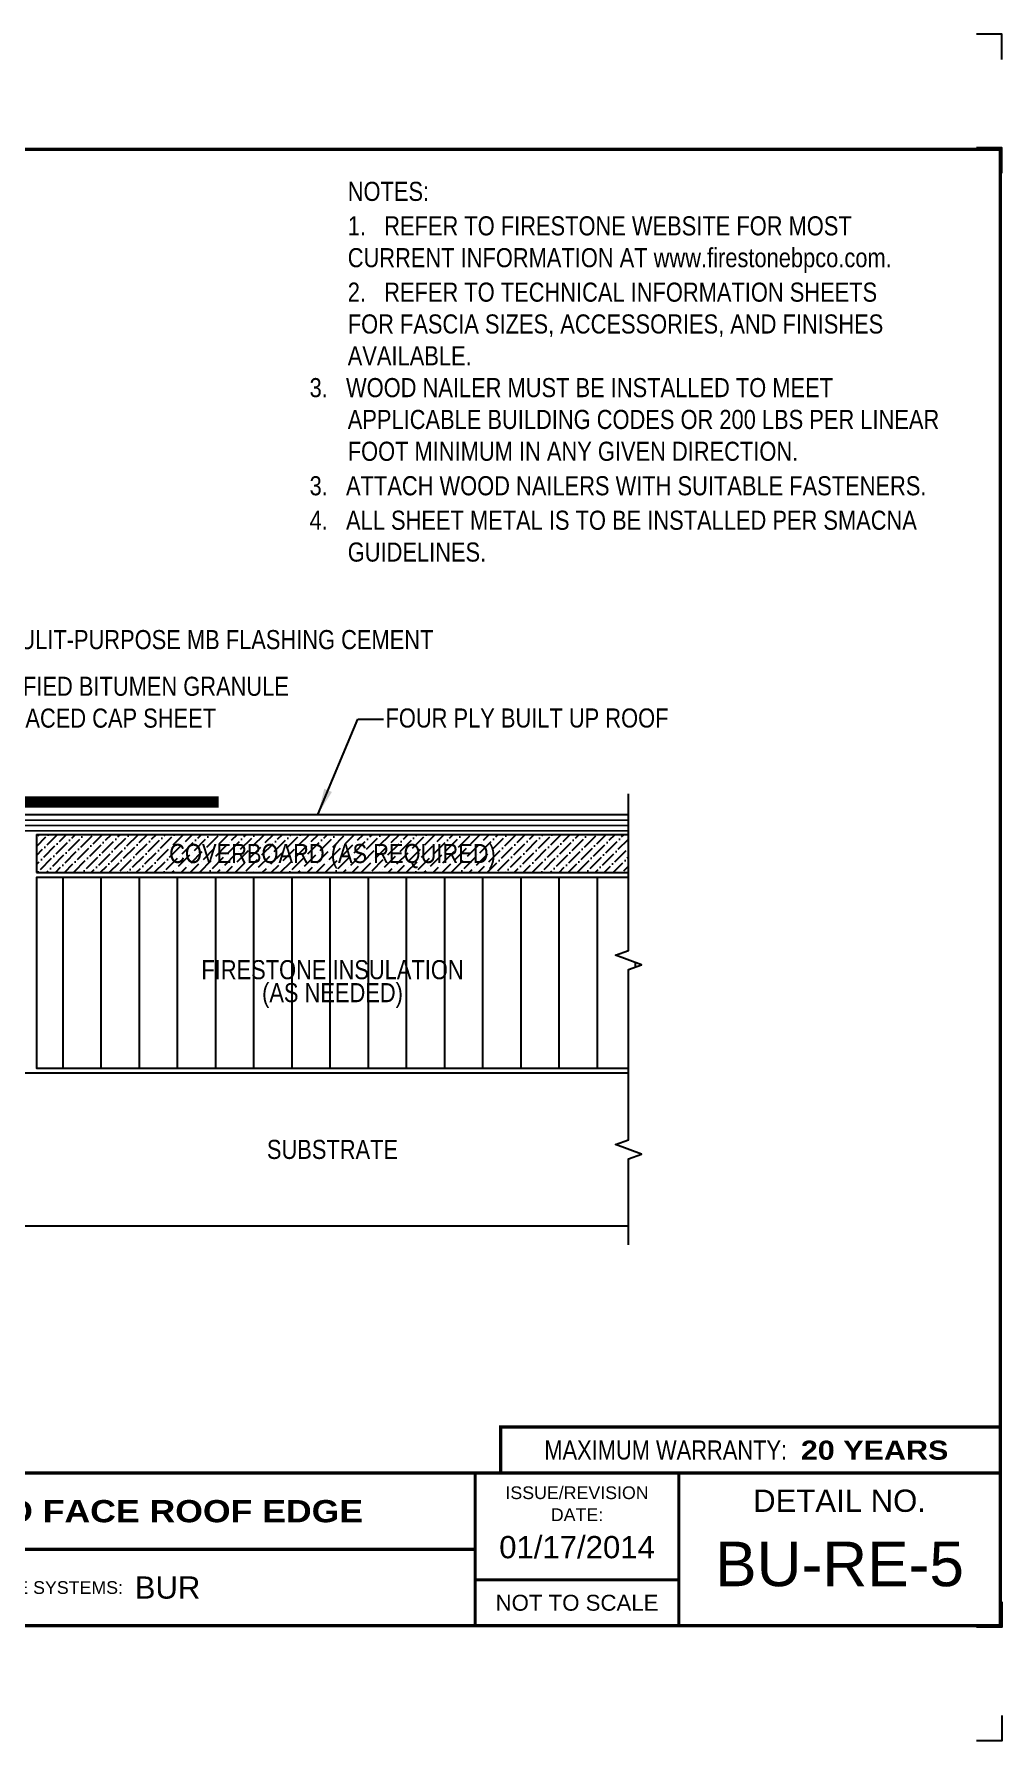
# Model space of a CAD drawing. Header units: inches. Extents: x -763.6 to -743.6, y -41.5 to -24.7.
# Drawn here: x -753.1 to -743.59, y -41.46 to -24.7 of the extents above; entities that cross this region are included whole.
import ezdxf
from ezdxf.enums import TextEntityAlignment as Align

# ---------------------------------------------------------------- set-up
doc = ezdxf.new("R2010")
doc.units = ezdxf.units.IN
doc.header["$MEASUREMENT"] = 0
doc.layers.get('0').update_dxf_attribs({"linetype": 'CONTINUOUS'})
doc.layers.get('DEFPOINTS').update_dxf_attribs({"linetype": 'CONTINUOUS'})
for name, color, linetype in [('FSBP-ANNO-LABEL', 7, 'CONTINUOUS'), ('FSBP-ANNO-NOTE', 7, 'CONTINUOUS'), ('FSBP-COVERBOARD_CANT', 46, 'CONTINUOUS'), ('FSBP-INSULATION', 7, 'CONTINUOUS'), ('FSBP-MEMBRANE', 7, 'CONTINUOUS'), ('FSBP-SUBSTRATE-GENERIC', 9, 'CONTINUOUS'), ('FSBP-TTLB', 7, 'CONTINUOUS'), ('FSBP-TTLB-BORDER', 7, 'CONTINUOUS'), ('FSBP-TTLB-TEXT', 7, 'CONTINUOUS')]:
    doc.layers.add(name, color=color, linetype=linetype)
doc.styles.add('ARIAL', font='arial.ttf')
doc.styles.add('ARIAL_BOLD', font='')
doc.styles.add('ARIAL_NAR', font='ARIALN.TTF')
doc.styles.add('FSBP_ARIAL_NAR', font='ARIALN.TTF')
doc.styles.get('ARIAL_BOLD').set_extended_font_data('Arial Black')
doc.dimstyles.new('FSBP-LEADER', dxfattribs={"dimtxt": 0.1875, "dimasz": 0.25, "dimexe": 0.0625, "dimexo": 0.125, "dimgap": 0.125, "dimtad": 0, "dimtih": 1, "dimtoh": 1, "dimdec": 4, "dimzin": 0, "dimdsep": 46, "dimlunit": 4, "dimtxsty": 'ARIAL_NAR', "dimcen": 0.09375, "dimclrd": 256, "dimclre": 256, "dimclrt": 256, "dimadec": 0, "dimazin": 0, "dimtfac": 1, "dimtdec": 4, "dimtofl": 0, "dimtmove": 0, "dimatfit": 3, "dimfxl": 0, "dimtolj": 1, "dimtzin": 0, "dimlwd": -1, "dimlwe": -1, "dimarcsym": 0})

# ---------------------------------------------------------------- blocks, each defined once
blk = doc.blocks.new('TTLB-ASPHALT_1')
blk.add_line((16.84110496735593, 0), (20, 0))
at = {"layer": 'DEFPOINTS', "linetype": 'Continuous', "ltscale": 1.75}
for points in [[(20.01562500000003, 13.88083333333333), (20.01562500000003, 14.13083333333333), (19.76562500000003, 14.13083333333333)], [(20.01562500000003, -2.380833333333342), (20.01562500000003, -2.630833333333342), (19.76562500000003, -2.630833333333342)]]:
    blk.add_lwpolyline(points, dxfattribs=at)
at = {"layer": 'DEFPOINTS', "color": 1}
for points in [[(20.015625, 12.765625), (20.015625, 13.015625), (19.765625, 13.015625)], [(20.015625, -1.265625), (20.015625, -1.515625), (19.765625, -1.515625)]]:
    blk.add_lwpolyline(points, dxfattribs=at)
at = {"layer": 'FSBP-TTLB', "const_width": 0.03125}
blk.add_lwpolyline([(15.09028770518938, 0), (20, 0), (20, 0.4512598240669945), (15.09028770518938, 0.4512598240669945)], close=True, dxfattribs=at)
for points in [[(0, 0), (0, -1.5), (20, -1.5), (20, 0), (0, 0)], [(14.84028770518938, 0), (14.84028770518938, -1.5)], [(16.84110496735593, 0), (16.84110496735593, -1.5)], [(20, 0), (20, -1.5)], [(4.825208527206769, -0.75), (14.84028770518938, -0.75)], [(14.84028770518938, -1.048740175933006), (16.84110496735593, -1.048740175933006)]]:
    blk.add_lwpolyline(points, dxfattribs=at)
at = {"layer": 'FSBP-TTLB-BORDER', "const_width": 0.03125}
blk.add_lwpolyline([(20, 0), (20, 13), (0, 13), (0, 0)], dxfattribs=at)
at = {"layer": 'FSBP-TTLB-TEXT', "style": 'ARIAL_NAR'}
blk.add_text('MAXIMUM WARRANTY:', height=0.1875, dxfattribs=at).set_placement((17.90516569312837, 0.2256299120335257), align=Align.MIDDLE_RIGHT)
at = {"layer": 'FSBP-TTLB-TEXT'}
for s, height, style, p in [('20 YEARS', 0.1875, 'ARIAL_BOLD', (18.03987100774941, 0.2240244307510579)), ('ACCEPTABLE SYSTEMS:', 0.125, 'ARIAL', (9.292812815915624, -1.125))]:
    blk.add_text(s, height=height, dxfattribs=dict(at, style=style)).set_placement(p, align=Align.MIDDLE_LEFT)
at = {"layer": 'FSBP-TTLB-TEXT', "style": 'ARIAL'}
for s, height, p in [('ISSUE/REVISION', 0.125, (15.84069633627263, -0.1938496373466023)), ('DETAIL NO.', 0.21875, (18.42055248367797, -0.2724398367368792)), ('DATE:', 0.125, (15.84069633627263, -0.409973105348854)), ('NOT TO SCALE', 0.15625, (15.84069633627263, -1.274370087966503))]:
    blk.add_text(s, height=height, dxfattribs=at).set_placement(p, align=Align.MIDDLE_CENTER)
at = {"layer": 'FSBP-TTLB-TEXT'}
for tag, height, style, p in [('DETAIL_DESCP_LINE_1', 0.21875, 'ARIAL_BOLD', (9.832748116198076, -0.375)), ('ISSUE_REV_DATE', 0.21875, 'ARIAL', (15.84069633627263, -0.7282559425942452)), ('DETAIL_NUMBER', 0.4375, 'ARIAL', (18.42055248367797, -0.8931630692489421))]:
    blk.add_attdef(tag, text='', height=height, dxfattribs=dict(at, style=style)).set_placement(p, align=Align.MIDDLE_CENTER)
at = {"layer": 'FSBP-TTLB-TEXT', "style": 'ARIAL'}
blk.add_attdef('ACCPT_SYSTEMS', text='', height=0.21875, dxfattribs=at).set_placement((11.49438170418193, -1.125), align=Align.MIDDLE_LEFT)

msp = doc.modelspace()

# ---------------------------------------------------------------- hatches: boundary and pattern name
at = {"layer": 'FSBP-COVERBOARD_CANT'}
h = msp.add_hatch(dxfattribs=at)
h.set_pattern_fill('ANSI36', color=256, scale=0.5, style=0)
h.set_pattern_definition([(45, (-923.44040733853, 45.15752297482642), (0.03314563036811942, 0.1215339780164378), [0.15625, -0.03125, 0, -0.03125])])
h.paths.add_polyline_path([(-747.2591833896229, -32.55477351135325), (-753.0765092132434, -32.5547735113533), (-753.0765092132434, -32.92977351135325), (-747.259183389623, -32.92977351135325)])
h.paths.add_polyline_path([(-751.8342109842436, -32.95263546565066), (-748.5014816186228, -32.95263546565066), (-748.5014816186228, -32.58371067028911), (-751.8342109842436, -32.58371067028911)], flags=9)
at = {"layer": 'FSBP-INSULATION'}
h = msp.add_hatch(dxfattribs=at)
h.set_pattern_fill('LINE', color=256, scale=3, angle=90, style=0)
h.set_pattern_definition([(90, (-923.44040733853, 45.15752297482642), (-0.375, 2.296136913416957e-17), [])])
h.paths.add_polyline_path([(-747.2591833896229, -32.97664851135325), (-753.0765092132434, -32.97664851135328), (-753.0765092132434, -34.85164851135342), (-747.259183389623, -34.85164851135333), (-747.259183389623, -33.88220681910907), (-747.1303953855861, -33.83533181910907), (-747.3879713936598, -33.7415818191091), (-747.259183389623, -33.6947068191091)])
h.paths.add_polyline_path([(-750.92133155041, -34.31933468440077), (-749.4143610524563, -34.31933468440077), (-749.4143610524563, -33.95040988903925), (-750.92133155041, -33.95040988903925)], flags=24)
h.paths.add_polyline_path([(-751.5051906909284, -34.02883998155288), (-748.830501911938, -34.02883998155288), (-748.830501911938, -33.73780570460882), (-751.5051906909284, -33.73780570460882)], flags=24)

# ---------------------------------------------------------------- linework, layer by layer
at = {"layer": 'FSBP-COVERBOARD_CANT'}
for p, q in [((-753.0765092132434, -32.55477351135328), (-753.0765092132434, -32.92977351135328)), ((-753.0765092132434, -32.55477351135328), (-747.259183389623, -32.55477351135322)), ((-753.0765092132434, -32.92977351135322), (-747.259183389623, -32.92977351135322))]:
    msp.add_line(p, q, dxfattribs=at)
at = {"layer": 'FSBP-INSULATION', "linetype": 'Continuous'}
msp.add_lwpolyline([(-747.259183389623, -34.85164851135333), (-747.259183389623, -33.8822068191091), (-747.1303953855861, -33.8353318191091), (-747.3879713936598, -33.7415818191091), (-747.259183389623, -33.6947068191091), (-747.259183389623, -32.15633601135333)], dxfattribs=at)
at = {"layer": 'FSBP-INSULATION'}
msp.add_lwpolyline([(-747.259183389623, -32.97664851135325), (-753.0765092132434, -32.97664851135328), (-753.0765092132434, -34.85164851135342), (-747.259183389623, -34.85164851135333)], dxfattribs=at)
at = {"layer": 'FSBP-MEMBRANE', "const_width": 0.1125}
msp.add_lwpolyline([(-757.1232410962895, -32.23725741521893), (-751.286778382182, -32.23725741521893)], dxfattribs=at)
at = {"layer": 'FSBP-MEMBRANE', "const_width": 0.017578125}
for points in [[(-757.329591109478, -33.01961726135347), (-757.329591109478, -32.5910723394782, -0.3885498466318087), (-757.1232410962895, -32.36097468322821), (-747.259183389623, -32.36097468322821)], [(-747.259183389623, -32.41460261291569), (-757.1601693766592, -32.41460261291569, 0.381036128300534), (-757.3126282188529, -32.5910723394782), (-757.3126282188529, -33.01961726135347)], [(-757.2959436485403, -33.01961726135347), (-757.2959436485403, -32.5910723394782, -0.3860959250203774), (-757.1890091410617, -32.46713190979069), (-747.259183389623, -32.46713190979069)], [(-757.2781604454152, -33.01961726135347), (-757.2781604454148, -32.5910723394782, -0.4142135623729821), (-757.2078479454148, -32.52075983947823), (-747.259183389623, -32.52075983947823)]]:
    msp.add_lwpolyline(points, format="xyb", dxfattribs=at)
at = {"layer": 'FSBP-SUBSTRATE-GENERIC'}
for points in [[(-747.2591833896228, -36.58602351135342), (-747.2591833896228, -35.74227351135342), (-747.130395385586, -35.69539851135342), (-747.3879713936598, -35.60164851135342), (-747.2591833896228, -35.55477351135342), (-747.2591833896228, -34.85164851135333)], [(-747.2591833896228, -34.89852351135342), (-753.8265092132434, -34.89852351135342), (-753.8265092132434, -36.39852351135342), (-747.2591833896228, -36.39852351135342)]]:
    msp.add_lwpolyline(points, dxfattribs=at)

# ---------------------------------------------------------------- block references
msp.add_blockref('TTLB-ASPHALT_1', (-763.6057236728427, -38.82631991502188)).add_auto_attribs({'DETAIL_DESCP_LINE_1': 'ANCHORGARD EXTENDED FACE ROOF EDGE', 'ACCPT_SYSTEMS': 'BUR', 'ISSUE_REV_DATE': '01/17/2014', 'DETAIL_NUMBER': 'BU-RE-5'})

# ---------------------------------------------------------------- texts
at = {"layer": 'FSBP-ANNO-LABEL', "style": 'ARIAL_NAR'}
for s, p in [('FIRESTONE MULIT-PURPOSE MB FLASHING CEMENT', (-754.7127751839987, -30.6418641963122)), ('FOUR PLY BUILT UP ROOF', (-749.6468584448929, -31.41177593724159))]:
    msp.add_text(s, height=0.1875, dxfattribs=at).set_placement(p, align=Align.MIDDLE_LEFT)
for s, p in [('FIRESTONE INSULATION', (-750.1678463014332, -33.88338679260339)), ('(AS NEEDED)', (-750.1678463014332, -34.10897273010339)), ('SUBSTRATE', (-750.1678463014332, -35.64852351135345))]:
    msp.add_text(s, height=0.1875, dxfattribs=at).set_placement(p, align=Align.MIDDLE_CENTER)
at = {"layer": 'FSBP-ANNO-LABEL', "insert": (-753.7700330180451, -31.00632603733378), "char_height": 0.1875, "attachment_point": 1, "style": 'ARIAL_NAR'}
msp.add_mtext_dynamic_manual_height_columns('MODIFIED BITUMEN GRANULE \\PSURFACED CAP SHEET{\\H1.0222x; }', width=3.185660936400382, gutter_width=5, heights=[0], dxfattribs=at)
at = {"layer": 'FSBP-ANNO-NOTE', "insert": (-750.0180442168546, -26.14583268875685), "char_height": 0.1875, "attachment_point": 1, "style": 'FSBP_ARIAL_NAR'}
msp.add_mtext_dynamic_manual_height_columns('NOTES:\\P{\\H0.083333x;\\P\\pi-0.375,l0.375;}1.   REFER TO FIRESTONE WEBSITE FOR MOST \\P\\pi0;CURRENT INFORMATION AT www.firestonebpco.com.\\P\\pl0;{\\H0.083333x;\\P\\pi-0.375,l0.375;}2.   REFER TO TECHNICAL INFORMATION SHEETS\\P\\pi0;FOR FASCIA SIZES, ACCESSORIES, AND FINISHES\\PAVAILABLE.\\P\\pi-0.375;3.   WOOD NAILER MUST BE INSTALLED TO MEET APPLICABLE BUILDING CODES OR 200 LBS PER LINEAR FOOT MINIMUM IN ANY GIVEN DIRECTION.\\P{\\H0.083333x;\\P}3.   ATTACH WOOD NAILERS WITH SUITABLE FASTENERS.\\P{\\H0.083333x;\\P}4.   ALL SHEET METAL IS TO BE INSTALLED PER SMACNA GUIDELINES. ', width=6.054813424878716, gutter_width=1.09375, heights=[3.882816761923512], dxfattribs=at)
at = {"layer": 'FSBP-COVERBOARD_CANT', "style": 'ARIAL_NAR'}
msp.add_text('COVERBOARD (AS REQUIRED)', height=0.1875, dxfattribs=at).set_placement((-750.1678463014332, -32.74227351135322), align=Align.MIDDLE_CENTER)

# ---------------------------------------------------------------- leaders
at = {"layer": 'FSBP-ANNO-LABEL'}
msp.add_leader([(-750.3079659737556, -32.35225741521903), (-749.9178645024518, -31.42382671849153), (-749.6678645024518, -31.42382671849153)], dimstyle='FSBP-LEADER', dxfattribs=at)

doc.saveas('drawing.dxf')
